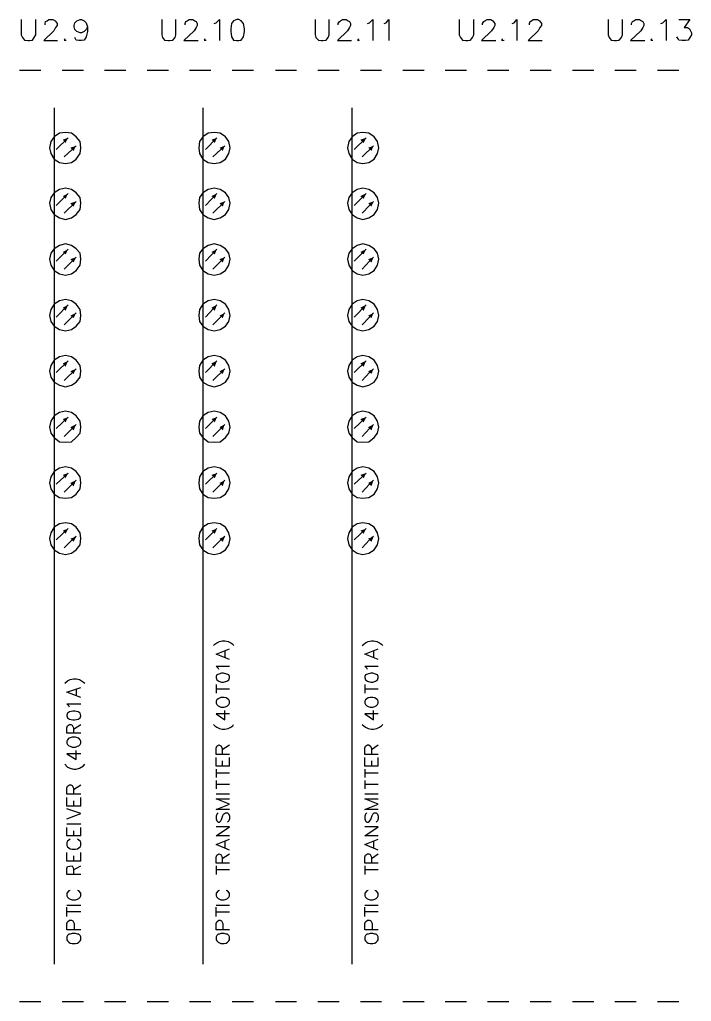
# Model space of a CAD drawing. Extents: x 386 to 646, y 166 to 262.
# Drawn here: x 516.1 to 579.7, y 169.1 to 262.2 of the extents above; entities that cross this region are included whole.
import ezdxf

# ---------------------------------------------------------------- set-up
doc = ezdxf.new("R2010")
doc.units = 0
doc.header["$MEASUREMENT"] = 0
doc.layers.get('0').update_dxf_attribs({"linetype": 'CONTINUOUS'})

msp = doc.modelspace()

# ---------------------------------------------------------------- hatches: boundary and pattern name
at = {"linetype": 'Continuous'}
for points in [[(520.436, 250.46), (520.672, 250.958), (520.174, 250.775)], [(534.564, 250.46), (534.774, 250.958), (534.249, 250.775)], [(548.666, 250.46), (548.902, 250.958), (548.351, 250.775)], [(521.196, 249.7), (521.432, 250.198), (520.882, 250.015)], [(535.324, 249.7), (535.508, 250.198), (535.01, 250.015)], [(549.4, 249.7), (549.609, 250.198), (549.085, 250.015)], [(520.436, 245.166), (520.672, 245.69), (520.174, 245.428)], [(534.564, 245.166), (534.774, 245.69), (534.249, 245.428)], [(548.666, 245.166), (548.902, 245.69), (548.351, 245.428)], [(521.196, 244.432), (521.432, 244.93), (520.882, 244.746)], [(535.324, 244.432), (535.508, 244.93), (535.01, 244.746)], [(549.4, 244.432), (549.609, 244.93), (549.085, 244.746)], [(520.436, 239.897), (520.672, 240.395), (520.174, 240.133)], [(534.564, 239.897), (534.774, 240.395), (534.249, 240.133)], [(548.666, 239.897), (548.902, 240.395), (548.351, 240.133)], [(521.196, 239.137), (521.432, 239.635), (520.882, 239.451)], [(535.324, 239.137), (535.508, 239.635), (535.01, 239.451)], [(549.4, 239.137), (549.609, 239.635), (549.085, 239.451)], [(520.436, 234.55), (520.672, 235.127), (520.174, 234.865)], [(534.564, 234.55), (534.774, 235.127), (534.249, 234.865)], [(548.666, 234.55), (548.902, 235.127), (548.351, 234.865)], [(521.196, 233.868), (521.432, 234.367), (520.882, 234.104)], [(535.324, 233.868), (535.508, 234.367), (535.01, 234.104)], [(549.4, 233.868), (549.609, 234.367), (549.085, 234.104)], [(520.436, 229.255), (520.672, 229.832), (520.174, 229.57)], [(534.564, 229.255), (534.774, 229.832), (534.249, 229.57)], [(548.666, 229.255), (548.902, 229.832), (548.351, 229.57)], [(521.196, 228.574), (521.432, 229.072), (520.882, 228.836)], [(535.324, 228.574), (535.508, 229.072), (535.01, 228.836)], [(549.4, 228.574), (549.609, 229.072), (549.085, 228.836)], [(520.436, 223.987), (520.672, 224.485), (520.174, 224.301)], [(534.564, 223.987), (534.774, 224.485), (534.249, 224.301)], [(548.666, 223.987), (548.902, 224.485), (548.351, 224.301)], [(521.196, 223.227), (521.432, 223.803), (520.882, 223.541)], [(535.324, 223.227), (535.508, 223.803), (535.01, 223.541)], [(549.4, 223.227), (549.609, 223.803), (549.085, 223.541)], [(520.436, 218.692), (520.672, 219.19), (520.174, 219.007)], [(534.564, 218.692), (534.774, 219.19), (534.249, 219.007)], [(548.666, 218.692), (548.902, 219.19), (548.351, 219.007)], [(521.196, 217.932), (521.432, 218.509), (520.882, 218.247)], [(535.324, 217.932), (535.508, 218.509), (535.01, 218.247)], [(549.4, 217.932), (549.609, 218.509), (549.085, 218.247)], [(520.436, 213.424), (520.672, 213.922), (520.174, 213.738)], [(521.196, 212.664), (521.432, 213.162), (520.882, 212.978)], [(534.564, 213.424), (534.774, 213.922), (534.249, 213.738)], [(535.324, 212.664), (535.508, 213.162), (535.01, 212.978)], [(548.666, 213.424), (548.902, 213.922), (548.351, 213.738)], [(549.4, 212.664), (549.609, 213.162), (549.085, 212.978)]]:
    msp.add_hatch(color=256, dxfattribs=at).paths.add_polyline_path(points)

# ---------------------------------------------------------------- linework, layer by layer
for p, q in [((516.216, 262.15), (516.216, 260.709)), ((517.605, 260.709), (517.605, 262.15)), ((518.496, 261.783), (518.549, 261.967)), ((518.496, 261.652), (518.496, 261.783)), ((518.549, 261.967), (518.68, 262.046)), ((518.68, 262.046), (518.863, 262.15)), ((518.863, 262.15), (519.23, 262.15)), ((519.23, 262.15), (519.44, 262.046)), ((519.492, 261.417), (519.309, 261.102)), ((519.44, 262.046), (519.624, 261.783)), ((519.624, 261.6), (519.492, 261.417)), ((519.624, 261.783), (519.624, 261.6)), ((521.249, 261.6), (521.301, 261.836)), ((521.249, 261.469), (521.249, 261.6)), ((521.301, 261.207), (521.249, 261.469)), ((521.301, 261.836), (521.511, 262.046)), ((521.511, 262.046), (521.825, 262.15)), ((521.825, 262.15), (521.93, 262.15)), ((521.93, 262.15), (522.192, 262.046)), ((522.192, 262.046), (522.376, 261.836)), ((522.376, 261.836), (522.507, 261.469)), ((522.507, 261.469), (522.376, 261.207)), ((522.507, 261.469), (522.507, 261.023)), ((529.558, 262.15), (529.558, 260.709)), ((530.868, 260.709), (530.868, 262.15)), ((531.759, 261.783), (531.812, 261.967)), ((531.759, 261.652), (531.759, 261.783)), ((531.812, 261.967), (531.943, 262.046)), ((531.943, 262.046), (532.126, 262.15)), ((532.126, 262.15), (532.493, 262.15)), ((532.493, 262.15), (532.677, 262.046)), ((532.808, 261.417), (532.624, 261.102)), ((532.677, 262.046), (532.808, 261.967)), ((532.808, 261.967), (532.886, 261.783)), ((532.886, 261.6), (532.808, 261.417)), ((532.886, 261.783), (532.886, 261.6)), ((534.512, 261.783), (534.695, 261.836)), ((534.695, 261.836), (535.01, 262.15)), ((535.01, 262.15), (535.01, 260.158)), ((536.137, 261.783), (536.084, 261.285)), ((536.346, 262.046), (536.137, 261.783)), ((536.661, 262.15), (536.346, 262.046)), ((536.844, 262.15), (536.661, 262.15)), ((537.08, 262.046), (536.844, 262.15)), ((537.29, 261.783), (537.08, 262.046)), ((537.395, 261.285), (537.29, 261.783)), ((544.079, 262.15), (544.079, 260.709)), ((545.389, 260.709), (545.389, 262.15)), ((546.254, 261.783), (546.385, 261.967)), ((546.254, 261.652), (546.254, 261.783)), ((546.385, 261.967), (546.647, 262.15)), ((546.647, 262.15), (547.014, 262.15)), ((547.014, 262.15), (547.198, 262.046)), ((547.329, 261.417), (547.145, 261.102)), ((547.198, 262.046), (547.329, 261.967)), ((547.329, 261.967), (547.408, 261.783)), ((547.408, 261.6), (547.329, 261.417)), ((547.408, 261.783), (547.408, 261.6)), ((549.033, 261.783), (549.216, 261.836)), ((549.216, 261.836), (549.531, 262.15)), ((549.531, 262.15), (549.531, 260.158)), ((550.605, 261.783), (550.789, 261.836)), ((550.789, 261.836), (551.051, 262.15)), ((551.051, 262.15), (551.051, 260.158)), ((557.709, 262.15), (557.709, 260.709)), ((559.098, 260.709), (559.098, 262.15)), ((559.91, 261.783), (560.041, 261.967)), ((559.91, 261.652), (559.91, 261.783)), ((560.041, 261.967), (560.146, 262.046)), ((560.146, 262.046), (560.356, 262.15)), ((560.356, 262.15), (560.723, 262.15)), ((560.723, 262.15), (560.906, 262.046)), ((560.985, 261.417), (560.775, 261.102)), ((560.906, 262.046), (561.09, 261.783)), ((561.09, 261.6), (560.985, 261.417)), ((561.09, 261.783), (561.09, 261.6)), ((562.741, 261.783), (562.925, 261.836)), ((562.925, 261.836), (563.187, 262.15)), ((563.187, 262.15), (563.187, 260.158)), ((564.366, 261.783), (564.419, 261.967)), ((564.366, 261.652), (564.366, 261.783)), ((564.419, 261.967), (564.55, 262.046)), ((564.55, 262.046), (564.733, 262.15)), ((564.733, 262.15), (565.126, 262.15)), ((565.126, 262.15), (565.31, 262.046)), ((565.362, 261.417), (565.179, 261.102)), ((565.31, 262.046), (565.493, 261.783)), ((565.493, 261.6), (565.362, 261.417)), ((565.493, 261.783), (565.493, 261.6)), ((571.836, 262.15), (571.836, 260.709)), ((573.173, 260.709), (573.173, 262.15)), ((574.038, 261.783), (574.117, 261.967)), ((574.038, 261.652), (574.038, 261.783)), ((574.117, 261.967), (574.248, 262.046)), ((574.248, 262.046), (574.431, 262.15)), ((574.431, 262.15), (574.798, 262.15)), ((574.798, 262.15), (574.982, 262.046)), ((575.113, 261.417), (574.929, 261.102)), ((574.982, 262.046), (575.113, 261.967)), ((575.113, 261.967), (575.191, 261.783)), ((575.191, 261.6), (575.113, 261.417)), ((575.191, 261.783), (575.191, 261.6)), ((576.817, 261.783), (577, 261.836)), ((577, 261.836), (577.315, 262.15)), ((577.315, 262.15), (577.315, 260.158)), ((578.52, 262.15), (579.569, 262.15)), ((579.569, 262.15), (579.018, 261.417)), ((579.018, 261.417), (579.333, 261.417)), ((579.333, 261.417), (579.516, 261.285)), ((516.216, 260.709), (516.347, 260.473)), ((516.347, 260.473), (516.531, 260.211)), ((517.291, 260.211), (517.474, 260.473)), ((517.474, 260.473), (517.605, 260.709)), ((519.309, 261.102), (518.365, 260.158)), ((521.511, 261.023), (521.301, 261.207)), ((521.432, 260.211), (521.301, 260.473)), ((521.825, 260.892), (521.511, 261.023)), ((521.93, 260.892), (521.825, 260.892)), ((522.192, 261.023), (521.93, 260.892)), ((522.376, 261.207), (522.192, 261.023)), ((522.376, 260.525), (522.192, 260.211)), ((522.507, 261.023), (522.376, 260.525)), ((529.558, 260.709), (529.61, 260.473)), ((529.61, 260.473), (529.794, 260.211)), ((530.606, 260.211), (530.816, 260.473)), ((530.816, 260.473), (530.868, 260.709)), ((532.624, 261.102), (531.628, 260.158)), ((536.084, 261.285), (536.084, 261.023)), ((536.084, 261.023), (536.137, 260.525)), ((536.137, 260.525), (536.346, 260.211)), ((537.08, 260.211), (537.29, 260.525)), ((537.29, 260.525), (537.395, 261.023)), ((537.395, 261.023), (537.395, 261.285)), ((544.079, 260.709), (544.131, 260.473)), ((544.131, 260.473), (544.393, 260.211)), ((545.127, 260.211), (545.311, 260.473)), ((545.311, 260.473), (545.389, 260.709)), ((547.145, 261.102), (546.202, 260.158)), ((557.709, 260.709), (557.84, 260.473)), ((557.84, 260.473), (558.023, 260.211)), ((558.783, 260.211), (558.967, 260.473)), ((558.967, 260.473), (559.098, 260.709)), ((560.775, 261.102), (559.832, 260.158)), ((565.179, 261.102), (564.235, 260.158)), ((571.836, 260.709), (571.915, 260.473)), ((571.915, 260.473), (572.099, 260.211)), ((572.859, 260.211), (573.095, 260.473)), ((573.095, 260.473), (573.173, 260.709)), ((574.929, 261.102), (573.933, 260.158)), ((578.442, 260.342), (578.311, 260.525)), ((579.569, 260.473), (579.385, 260.211)), ((579.516, 261.285), (579.7, 260.892)), ((579.7, 260.709), (579.569, 260.473)), ((579.7, 260.892), (579.7, 260.709)), ((516.531, 260.211), (516.845, 260.158)), ((516.845, 260.158), (517.029, 260.158)), ((517.029, 260.158), (517.291, 260.211)), ((518.365, 260.158), (519.676, 260.158)), ((520.357, 260.342), (520.305, 260.211)), ((520.305, 260.211), (520.489, 260.211)), ((521.694, 260.158), (521.432, 260.211)), ((521.93, 260.158), (521.694, 260.158)), ((522.192, 260.211), (521.93, 260.158)), ((529.794, 260.211), (530.108, 260.158)), ((530.108, 260.158), (530.292, 260.158)), ((530.292, 260.158), (530.606, 260.211)), ((531.628, 260.158), (532.991, 260.158)), ((533.62, 260.342), (533.568, 260.211)), ((533.568, 260.211), (533.751, 260.211)), ((536.346, 260.211), (536.661, 260.158)), ((536.661, 260.158), (536.844, 260.158)), ((536.844, 260.158), (537.08, 260.211)), ((544.393, 260.211), (544.629, 260.158)), ((544.629, 260.158), (544.813, 260.158)), ((544.813, 260.158), (545.127, 260.211)), ((546.202, 260.158), (547.512, 260.158)), ((548.22, 260.342), (548.089, 260.211)), ((548.089, 260.211), (548.22, 260.158)), ((548.22, 260.158), (548.272, 260.211)), ((558.023, 260.211), (558.338, 260.158)), ((558.338, 260.158), (558.521, 260.158)), ((558.521, 260.158), (558.783, 260.211)), ((559.832, 260.158), (561.168, 260.158)), ((561.85, 260.342), (561.719, 260.211)), ((561.719, 260.211), (561.85, 260.158)), ((561.85, 260.158), (561.981, 260.211)), ((564.235, 260.158), (565.572, 260.158)), ((572.099, 260.211), (572.413, 260.158)), ((572.413, 260.158), (572.597, 260.158)), ((572.597, 260.158), (572.859, 260.211)), ((573.933, 260.158), (575.296, 260.158)), ((575.925, 260.342), (575.873, 260.211)), ((575.873, 260.211), (576.056, 260.211)), ((578.52, 260.211), (578.442, 260.342)), ((578.835, 260.158), (578.52, 260.211)), ((579.149, 260.158), (578.835, 260.158)), ((579.385, 260.211), (579.149, 260.158)), ((518.103, 257.328), (516.085, 257.328)), ((522.14, 257.328), (520.122, 257.328)), ((526.15, 257.328), (524.132, 257.328)), ((530.187, 257.328), (528.168, 257.328)), ((534.197, 257.328), (532.179, 257.328)), ((538.234, 257.328), (536.215, 257.328)), ((542.296, 257.328), (540.304, 257.328)), ((546.333, 257.328), (544.315, 257.328)), ((550.343, 257.328), (548.351, 257.328)), ((554.38, 257.328), (552.361, 257.328)), ((558.39, 257.328), (556.398, 257.328)), ((562.427, 257.328), (560.408, 257.328)), ((566.437, 257.328), (564.419, 257.328)), ((570.473, 257.328), (568.455, 257.328)), ((574.484, 257.328), (572.465, 257.328)), ((578.52, 257.328), (576.502, 257.328)), ((519.361, 253.789), (519.361, 172.665)), ((533.437, 253.789), (533.437, 172.665)), ((547.591, 172.665), (547.591, 253.789)), ((519.859, 251.404), (519.361, 251.037)), ((520.436, 251.456), (519.859, 251.404)), ((520.987, 251.404), (520.436, 251.456)), ((521.432, 251.037), (520.987, 251.404)), ((533.935, 251.404), (533.437, 251.037)), ((534.512, 251.456), (533.935, 251.404)), ((535.088, 251.404), (534.512, 251.456)), ((535.586, 251.037), (535.088, 251.404)), ((548.037, 251.404), (547.591, 251.037)), ((548.587, 251.456), (548.037, 251.404)), ((549.164, 251.404), (548.587, 251.456)), ((549.662, 251.037), (549.164, 251.404)), ((519.047, 250.591), (518.916, 250.015)), ((519.361, 251.037), (519.047, 250.591)), ((520.672, 250.958), (519.545, 249.831)), ((521.825, 250.591), (521.432, 251.037)), ((521.878, 250.015), (521.825, 250.591)), ((533.122, 250.591), (533.07, 250.015)), ((533.437, 251.037), (533.122, 250.591)), ((534.774, 250.958), (533.699, 249.831)), ((535.901, 250.591), (535.586, 251.037)), ((536.032, 250.015), (535.901, 250.591)), ((547.276, 250.591), (547.145, 250.015)), ((547.591, 251.037), (547.276, 250.591)), ((548.902, 250.958), (547.774, 249.831)), ((549.976, 250.591), (549.662, 251.037)), ((550.107, 250.015), (549.976, 250.591)), ((518.916, 250.015), (519.047, 249.464)), ((519.047, 249.464), (519.361, 248.94)), ((521.065, 249.831), (520.305, 249.15)), ((521.432, 250.198), (521.065, 249.831)), ((521.432, 248.94), (521.825, 249.464)), ((521.825, 249.464), (521.878, 250.015)), ((533.07, 250.015), (533.122, 249.464)), ((533.122, 249.464), (533.437, 248.94)), ((535.141, 249.831), (534.381, 249.15)), ((535.508, 250.198), (535.141, 249.831)), ((535.586, 248.94), (535.901, 249.464)), ((535.901, 249.464), (536.032, 250.015)), ((547.145, 250.015), (547.276, 249.464)), ((547.276, 249.464), (547.591, 248.94)), ((549.609, 250.198), (548.535, 249.15)), ((549.662, 248.94), (549.976, 249.464)), ((549.976, 249.464), (550.107, 250.015)), ((519.361, 248.94), (519.859, 248.625)), ((519.859, 248.625), (520.436, 248.521)), ((520.436, 248.521), (520.987, 248.625)), ((520.987, 248.625), (521.432, 248.94)), ((533.437, 248.94), (533.935, 248.625)), ((533.935, 248.625), (534.512, 248.521)), ((534.512, 248.521), (535.088, 248.625)), ((535.088, 248.625), (535.586, 248.94)), ((547.591, 248.94), (548.037, 248.625)), ((548.037, 248.625), (548.587, 248.521)), ((548.587, 248.521), (549.164, 248.625)), ((549.164, 248.625), (549.662, 248.94)), ((519.361, 245.742), (519.047, 245.297)), ((519.859, 246.057), (519.361, 245.742)), ((520.672, 245.69), (519.545, 244.536)), ((520.436, 246.188), (519.859, 246.057)), ((520.987, 246.057), (520.436, 246.188)), ((521.432, 245.742), (520.987, 246.057)), ((521.825, 245.297), (521.432, 245.742)), ((533.437, 245.742), (533.122, 245.297)), ((533.935, 246.057), (533.437, 245.742)), ((534.774, 245.69), (533.699, 244.536)), ((534.512, 246.188), (533.935, 246.057)), ((535.088, 246.057), (534.512, 246.188)), ((535.586, 245.742), (535.088, 246.057)), ((535.901, 245.297), (535.586, 245.742)), ((547.591, 245.742), (547.276, 245.297)), ((548.037, 246.057), (547.591, 245.742)), ((548.902, 245.69), (547.774, 244.536)), ((548.587, 246.188), (548.037, 246.057)), ((549.164, 246.057), (548.587, 246.188)), ((549.662, 245.742), (549.164, 246.057)), ((549.976, 245.297), (549.662, 245.742)), ((519.047, 245.297), (518.916, 244.746)), ((518.916, 244.746), (519.047, 244.17)), ((521.432, 244.93), (520.305, 243.803)), ((521.878, 244.746), (521.825, 245.297)), ((521.825, 244.17), (521.878, 244.746)), ((533.122, 245.297), (533.07, 244.746)), ((533.07, 244.746), (533.122, 244.17)), ((535.508, 244.93), (534.381, 243.803)), ((536.032, 244.746), (535.901, 245.297)), ((535.901, 244.17), (536.032, 244.746)), ((547.276, 245.297), (547.145, 244.746)), ((547.145, 244.746), (547.276, 244.17)), ((549.609, 244.93), (549.216, 244.536)), ((550.107, 244.746), (549.976, 245.297)), ((549.976, 244.17), (550.107, 244.746)), ((519.047, 244.17), (519.361, 243.672)), ((521.432, 243.672), (521.825, 244.17)), ((533.122, 244.17), (533.437, 243.672)), ((535.586, 243.672), (535.901, 244.17)), ((547.276, 244.17), (547.591, 243.672)), ((549.216, 244.536), (548.535, 243.803)), ((549.662, 243.672), (549.976, 244.17)), ((519.361, 243.672), (519.859, 243.357)), ((519.859, 243.357), (520.436, 243.226)), ((520.436, 243.226), (520.987, 243.357)), ((520.987, 243.357), (521.432, 243.672)), ((533.437, 243.672), (533.935, 243.357)), ((533.935, 243.357), (534.512, 243.226)), ((534.512, 243.226), (535.088, 243.357)), ((535.088, 243.357), (535.586, 243.672)), ((547.591, 243.672), (548.037, 243.357)), ((548.037, 243.357), (548.587, 243.226)), ((548.587, 243.226), (549.164, 243.357)), ((549.164, 243.357), (549.662, 243.672)), ((519.047, 240.028), (518.916, 239.451)), ((519.361, 240.448), (519.047, 240.028)), ((519.859, 240.762), (519.361, 240.448)), ((520.672, 240.395), (519.545, 239.268)), ((520.436, 240.893), (519.859, 240.762)), ((520.987, 240.762), (520.436, 240.893)), ((521.432, 240.448), (520.987, 240.762)), ((521.825, 240.028), (521.432, 240.448)), ((521.878, 239.451), (521.825, 240.028)), ((533.122, 240.028), (533.07, 239.451)), ((533.437, 240.448), (533.122, 240.028)), ((533.935, 240.762), (533.437, 240.448)), ((534.774, 240.395), (533.699, 239.268)), ((534.512, 240.893), (533.935, 240.762)), ((535.088, 240.762), (534.512, 240.893)), ((535.586, 240.448), (535.088, 240.762)), ((535.901, 240.028), (535.586, 240.448)), ((536.032, 239.451), (535.901, 240.028)), ((547.276, 240.028), (547.145, 239.451)), ((547.591, 240.448), (547.276, 240.028)), ((548.037, 240.762), (547.591, 240.448)), ((548.902, 240.395), (547.774, 239.268)), ((548.587, 240.893), (548.037, 240.762)), ((549.164, 240.762), (548.587, 240.893)), ((549.662, 240.448), (549.164, 240.762)), ((549.976, 240.028), (549.662, 240.448)), ((550.107, 239.451), (549.976, 240.028)), ((518.916, 239.451), (519.047, 238.875)), ((521.432, 239.635), (520.305, 238.508)), ((521.825, 238.875), (521.878, 239.451)), ((533.07, 239.451), (533.122, 238.875)), ((535.508, 239.635), (534.381, 238.508)), ((535.901, 238.875), (536.032, 239.451)), ((547.145, 239.451), (547.276, 238.875)), ((549.216, 239.268), (548.535, 238.508)), ((549.609, 239.635), (549.216, 239.268)), ((549.976, 238.875), (550.107, 239.451)), ((519.047, 238.875), (519.361, 238.377)), ((519.361, 238.377), (519.859, 238.062)), ((520.987, 238.062), (521.432, 238.377)), ((521.432, 238.377), (521.825, 238.875)), ((533.122, 238.875), (533.437, 238.377)), ((533.437, 238.377), (533.935, 238.062)), ((535.088, 238.062), (535.586, 238.377)), ((535.586, 238.377), (535.901, 238.875)), ((547.276, 238.875), (547.591, 238.377)), ((547.591, 238.377), (548.037, 238.062)), ((549.164, 238.062), (549.662, 238.377)), ((549.662, 238.377), (549.976, 238.875)), ((519.859, 238.062), (520.436, 237.931)), ((520.436, 237.931), (520.987, 238.062)), ((533.935, 238.062), (534.512, 237.931)), ((534.512, 237.931), (535.088, 238.062)), ((548.037, 238.062), (548.587, 237.931)), ((548.587, 237.931), (549.164, 238.062)), ((519.859, 235.494), (519.361, 235.179)), ((520.436, 235.625), (519.859, 235.494)), ((520.987, 235.494), (520.436, 235.625)), ((521.432, 235.179), (520.987, 235.494)), ((533.935, 235.494), (533.437, 235.179)), ((534.512, 235.625), (533.935, 235.494)), ((535.088, 235.494), (534.512, 235.625)), ((535.586, 235.179), (535.088, 235.494)), ((548.037, 235.494), (547.591, 235.179)), ((548.587, 235.625), (548.037, 235.494)), ((549.164, 235.494), (548.587, 235.625)), ((549.662, 235.179), (549.164, 235.494)), ((519.047, 234.681), (518.916, 234.104)), ((519.361, 235.179), (519.047, 234.681)), ((520.672, 235.127), (519.545, 233.973)), ((521.825, 234.681), (521.432, 235.179)), ((521.878, 234.104), (521.825, 234.681)), ((533.122, 234.681), (533.07, 234.104)), ((533.437, 235.179), (533.122, 234.681)), ((534.774, 235.127), (533.699, 233.973)), ((535.901, 234.681), (535.586, 235.179)), ((536.032, 234.104), (535.901, 234.681)), ((547.276, 234.681), (547.145, 234.104)), ((547.591, 235.179), (547.276, 234.681)), ((548.902, 235.127), (547.774, 233.973)), ((549.976, 234.681), (549.662, 235.179)), ((550.107, 234.104), (549.976, 234.681)), ((518.916, 234.104), (519.047, 233.554)), ((519.047, 233.554), (519.361, 233.108)), ((521.432, 234.367), (520.305, 233.239)), ((521.432, 233.108), (521.825, 233.554)), ((521.825, 233.554), (521.878, 234.104)), ((533.07, 234.104), (533.122, 233.554)), ((533.122, 233.554), (533.437, 233.108)), ((535.508, 234.367), (534.381, 233.239)), ((535.586, 233.108), (535.901, 233.554)), ((535.901, 233.554), (536.032, 234.104)), ((547.145, 234.104), (547.276, 233.554)), ((547.276, 233.554), (547.591, 233.108)), ((549.216, 233.973), (548.535, 233.239)), ((549.609, 234.367), (549.216, 233.973)), ((549.662, 233.108), (549.976, 233.554)), ((549.976, 233.554), (550.107, 234.104)), ((519.361, 233.108), (519.859, 232.794)), ((519.859, 232.794), (520.436, 232.663)), ((520.436, 232.663), (520.987, 232.794)), ((520.987, 232.794), (521.432, 233.108)), ((533.437, 233.108), (533.935, 232.794)), ((533.935, 232.794), (534.512, 232.663)), ((534.512, 232.663), (535.088, 232.794)), ((535.088, 232.794), (535.586, 233.108)), ((547.591, 233.108), (548.037, 232.794)), ((548.037, 232.794), (548.587, 232.663)), ((548.587, 232.663), (549.164, 232.794)), ((549.164, 232.794), (549.662, 233.108)), ((519.361, 229.884), (519.047, 229.386)), ((519.859, 230.199), (519.361, 229.884)), ((520.672, 229.832), (519.545, 228.705)), ((520.436, 230.33), (519.859, 230.199)), ((520.987, 230.199), (520.436, 230.33)), ((521.432, 229.884), (520.987, 230.199)), ((521.825, 229.386), (521.432, 229.884)), ((533.437, 229.884), (533.122, 229.386)), ((533.935, 230.199), (533.437, 229.884)), ((534.774, 229.832), (533.699, 228.705)), ((534.512, 230.33), (533.935, 230.199)), ((535.088, 230.199), (534.512, 230.33)), ((535.586, 229.884), (535.088, 230.199)), ((535.901, 229.386), (535.586, 229.884)), ((547.591, 229.884), (547.276, 229.386)), ((548.037, 230.199), (547.591, 229.884)), ((548.902, 229.832), (547.774, 228.705)), ((548.587, 230.33), (548.037, 230.199)), ((549.164, 230.199), (548.587, 230.33)), ((549.662, 229.884), (549.164, 230.199)), ((549.976, 229.386), (549.662, 229.884)), ((519.047, 229.386), (518.916, 228.836)), ((521.432, 229.072), (520.305, 227.945)), ((521.878, 228.836), (521.825, 229.386)), ((533.122, 229.386), (533.07, 228.836)), ((535.508, 229.072), (534.381, 227.945)), ((536.032, 228.836), (535.901, 229.386)), ((547.276, 229.386), (547.145, 228.836)), ((549.609, 229.072), (549.216, 228.705)), ((550.107, 228.836), (549.976, 229.386)), ((518.916, 228.836), (519.047, 228.259)), ((519.047, 228.259), (519.361, 227.814)), ((521.432, 227.814), (521.825, 228.259)), ((521.825, 228.259), (521.878, 228.836)), ((533.07, 228.836), (533.122, 228.259)), ((533.122, 228.259), (533.437, 227.814)), ((535.586, 227.814), (535.901, 228.259)), ((535.901, 228.259), (536.032, 228.836)), ((547.145, 228.836), (547.276, 228.259)), ((547.276, 228.259), (547.591, 227.814)), ((549.216, 228.705), (548.535, 227.945)), ((549.662, 227.814), (549.976, 228.259)), ((549.976, 228.259), (550.107, 228.836)), ((519.361, 227.814), (519.859, 227.499)), ((519.859, 227.499), (520.436, 227.368)), ((520.436, 227.368), (520.987, 227.499)), ((520.987, 227.499), (521.432, 227.814)), ((533.437, 227.814), (533.935, 227.499)), ((533.935, 227.499), (534.512, 227.368)), ((534.512, 227.368), (535.088, 227.499)), ((535.088, 227.499), (535.586, 227.814)), ((547.591, 227.814), (548.037, 227.499)), ((548.037, 227.499), (548.587, 227.368)), ((548.587, 227.368), (549.164, 227.499)), ((549.164, 227.499), (549.662, 227.814)), ((519.361, 224.616), (519.047, 224.118)), ((519.859, 224.93), (519.361, 224.616)), ((520.672, 224.485), (519.545, 223.41)), ((520.436, 225.061), (519.859, 224.93)), ((520.987, 224.93), (520.436, 225.061)), ((521.432, 224.616), (520.987, 224.93)), ((521.825, 224.118), (521.432, 224.616)), ((533.437, 224.616), (533.122, 224.118)), ((533.935, 224.93), (533.437, 224.616)), ((534.774, 224.485), (533.699, 223.41)), ((534.512, 225.061), (533.935, 224.93)), ((535.088, 224.93), (534.512, 225.061)), ((535.586, 224.616), (535.088, 224.93)), ((535.901, 224.118), (535.586, 224.616)), ((547.591, 224.616), (547.276, 224.118)), ((548.037, 224.93), (547.591, 224.616)), ((548.902, 224.485), (547.774, 223.41)), ((548.587, 225.061), (548.037, 224.93)), ((549.164, 224.93), (548.587, 225.061)), ((549.662, 224.616), (549.164, 224.93)), ((549.976, 224.118), (549.662, 224.616)), ((519.047, 224.118), (518.916, 223.541)), ((518.916, 223.541), (519.047, 222.965)), ((521.432, 223.803), (520.305, 222.65)), ((521.878, 223.541), (521.825, 224.118)), ((521.825, 222.965), (521.878, 223.541)), ((533.122, 224.118), (533.07, 223.541)), ((533.07, 223.541), (533.122, 222.965)), ((535.508, 223.803), (534.381, 222.65)), ((536.032, 223.541), (535.901, 224.118)), ((535.901, 222.965), (536.032, 223.541)), ((547.276, 224.118), (547.145, 223.541)), ((547.145, 223.541), (547.276, 222.965)), ((549.216, 223.41), (548.535, 222.65)), ((549.609, 223.803), (549.216, 223.41)), ((550.107, 223.541), (549.976, 224.118)), ((549.976, 222.965), (550.107, 223.541)), ((519.047, 222.965), (519.361, 222.545)), ((519.361, 222.545), (519.859, 222.152)), ((520.987, 222.152), (521.432, 222.545)), ((521.432, 222.545), (521.825, 222.965)), ((533.122, 222.965), (533.437, 222.545)), ((533.437, 222.545), (533.935, 222.152)), ((535.088, 222.152), (535.586, 222.545)), ((535.586, 222.545), (535.901, 222.965)), ((547.276, 222.965), (547.591, 222.545)), ((547.591, 222.545), (548.037, 222.152)), ((549.164, 222.152), (549.662, 222.545)), ((549.662, 222.545), (549.976, 222.965)), ((519.859, 222.152), (520.436, 222.1)), ((520.436, 222.1), (520.987, 222.152)), ((533.935, 222.152), (534.512, 222.1)), ((534.512, 222.1), (535.088, 222.152)), ((548.037, 222.152), (548.587, 222.1)), ((548.587, 222.1), (549.164, 222.152)), ((519.859, 219.636), (519.361, 219.321)), ((520.436, 219.767), (519.859, 219.636)), ((520.987, 219.636), (520.436, 219.767)), ((521.432, 219.321), (520.987, 219.636)), ((533.935, 219.636), (533.437, 219.321)), ((534.512, 219.767), (533.935, 219.636)), ((535.088, 219.636), (534.512, 219.767)), ((535.586, 219.321), (535.088, 219.636)), ((548.037, 219.636), (547.591, 219.321)), ((548.587, 219.767), (548.037, 219.636)), ((549.164, 219.636), (548.587, 219.767)), ((549.662, 219.321), (549.164, 219.636)), ((519.047, 218.823), (518.916, 218.247)), ((519.361, 219.321), (519.047, 218.823)), ((520.672, 219.19), (519.545, 218.142)), ((521.825, 218.823), (521.432, 219.321)), ((521.878, 218.247), (521.825, 218.823)), ((533.122, 218.823), (533.07, 218.247)), ((533.437, 219.321), (533.122, 218.823)), ((534.774, 219.19), (533.699, 218.142)), ((535.901, 218.823), (535.586, 219.321)), ((536.032, 218.247), (535.901, 218.823)), ((547.276, 218.823), (547.145, 218.247)), ((547.591, 219.321), (547.276, 218.823)), ((548.902, 219.19), (547.774, 218.142)), ((549.976, 218.823), (549.662, 219.321)), ((550.107, 218.247), (549.976, 218.823)), ((518.916, 218.247), (519.047, 217.696)), ((519.047, 217.696), (519.361, 217.198)), ((521.432, 218.509), (520.305, 217.382)), ((521.432, 217.198), (521.825, 217.696)), ((521.825, 217.696), (521.878, 218.247)), ((533.07, 218.247), (533.122, 217.696)), ((533.122, 217.696), (533.437, 217.198)), ((535.508, 218.509), (534.381, 217.382)), ((535.586, 217.198), (535.901, 217.696)), ((535.901, 217.696), (536.032, 218.247)), ((547.145, 218.247), (547.276, 217.696)), ((547.276, 217.696), (547.591, 217.198)), ((549.216, 218.142), (548.535, 217.382)), ((549.609, 218.509), (549.216, 218.142)), ((549.662, 217.198), (549.976, 217.696)), ((549.976, 217.696), (550.107, 218.247)), ((519.361, 217.198), (519.859, 216.884)), ((519.859, 216.884), (520.436, 216.805)), ((520.436, 216.805), (520.987, 216.884)), ((520.987, 216.884), (521.432, 217.198)), ((533.437, 217.198), (533.935, 216.884)), ((533.935, 216.884), (534.512, 216.805)), ((534.512, 216.805), (535.088, 216.884)), ((535.088, 216.884), (535.586, 217.198)), ((547.591, 217.198), (548.037, 216.884)), ((548.037, 216.884), (548.587, 216.805)), ((548.587, 216.805), (549.164, 216.884)), ((549.164, 216.884), (549.662, 217.198)), ((519.361, 214.053), (519.047, 213.529)), ((519.859, 214.367), (519.361, 214.053)), ((520.436, 214.472), (519.859, 214.367)), ((520.987, 214.367), (520.436, 214.472)), ((521.432, 214.053), (520.987, 214.367)), ((521.825, 213.529), (521.432, 214.053)), ((533.437, 214.053), (533.122, 213.529)), ((533.935, 214.367), (533.437, 214.053)), ((534.512, 214.472), (533.935, 214.367)), ((535.088, 214.367), (534.512, 214.472)), ((535.586, 214.053), (535.088, 214.367)), ((535.901, 213.529), (535.586, 214.053)), ((547.591, 214.053), (547.276, 213.529)), ((548.037, 214.367), (547.591, 214.053)), ((548.587, 214.472), (548.037, 214.367)), ((549.164, 214.367), (548.587, 214.472)), ((549.662, 214.053), (549.164, 214.367)), ((549.976, 213.529), (549.662, 214.053)), ((519.047, 213.529), (518.916, 212.978)), ((520.672, 213.922), (519.545, 212.847)), ((521.432, 213.162), (521.065, 212.847)), ((521.878, 212.978), (521.825, 213.529)), ((533.122, 213.529), (533.07, 212.978)), ((534.774, 213.922), (533.699, 212.847)), ((535.508, 213.162), (535.141, 212.847)), ((536.032, 212.978), (535.901, 213.529)), ((547.276, 213.529), (547.145, 212.978)), ((548.902, 213.922), (547.774, 212.847)), ((549.609, 213.162), (549.216, 212.847)), ((550.107, 212.978), (549.976, 213.529)), ((518.916, 212.978), (519.047, 212.401)), ((519.047, 212.401), (519.361, 211.903)), ((521.065, 212.847), (520.305, 212.087)), ((521.432, 211.903), (521.825, 212.401)), ((521.825, 212.401), (521.878, 212.978)), ((533.07, 212.978), (533.122, 212.401)), ((533.122, 212.401), (533.437, 211.903)), ((535.141, 212.847), (534.381, 212.087)), ((535.586, 211.903), (535.901, 212.401)), ((535.901, 212.401), (536.032, 212.978)), ((547.145, 212.978), (547.276, 212.401)), ((547.276, 212.401), (547.591, 211.903)), ((549.216, 212.847), (548.535, 212.087)), ((549.662, 211.903), (549.976, 212.401)), ((549.976, 212.401), (550.107, 212.978)), ((519.361, 211.903), (519.859, 211.589)), ((519.859, 211.589), (520.436, 211.458)), ((520.436, 211.458), (520.987, 211.589)), ((520.987, 211.589), (521.432, 211.903)), ((533.437, 211.903), (533.935, 211.589)), ((533.935, 211.589), (534.512, 211.458)), ((534.512, 211.458), (535.088, 211.589)), ((535.088, 211.589), (535.586, 211.903)), ((547.591, 211.903), (548.037, 211.589)), ((548.037, 211.589), (548.587, 211.458)), ((548.587, 211.458), (549.164, 211.589)), ((549.164, 211.589), (549.662, 211.903)), ((534.459, 202.834), (534.564, 202.965)), ((534.564, 202.965), (534.774, 203.096)), ((534.774, 203.096), (535.01, 203.228)), ((535.01, 203.228), (535.272, 203.28)), ((535.272, 203.28), (535.508, 203.28)), ((535.508, 203.28), (535.822, 203.228)), ((535.822, 203.228), (536.084, 203.096)), ((536.084, 203.096), (536.268, 202.965)), ((536.268, 202.965), (536.346, 202.834)), ((548.535, 202.834), (548.666, 202.965)), ((548.666, 202.965), (548.849, 203.096)), ((548.849, 203.096), (549.085, 203.228)), ((549.085, 203.228), (549.4, 203.28)), ((549.4, 203.28), (549.609, 203.28)), ((549.609, 203.28), (549.924, 203.228)), ((549.924, 203.228), (550.16, 203.096)), ((550.16, 203.096), (550.343, 202.965)), ((550.343, 202.965), (550.474, 202.834)), ((534.695, 202.022), (535.953, 202.52)), ((535.953, 201.524), (534.695, 202.022)), ((535.508, 202.336), (535.508, 201.707)), ((548.77, 202.022), (550.029, 202.52)), ((550.029, 201.524), (548.77, 202.022)), ((549.609, 202.336), (549.609, 201.707)), ((534.879, 200.711), (534.695, 200.895)), ((534.695, 200.895), (535.953, 200.895)), ((534.774, 200.082), (534.695, 199.899)), ((534.957, 200.135), (534.774, 200.082)), ((534.957, 200.58), (534.879, 200.711)), ((535.193, 200.213), (534.957, 200.135)), ((535.403, 200.213), (535.193, 200.213)), ((535.717, 200.135), (535.403, 200.213)), ((535.901, 200.082), (535.717, 200.135)), ((535.953, 199.899), (535.901, 200.082)), ((548.98, 200.711), (548.77, 200.895)), ((548.77, 200.895), (550.029, 200.895)), ((548.849, 200.082), (548.77, 199.899)), ((549.033, 200.135), (548.849, 200.082)), ((549.033, 200.58), (548.98, 200.711)), ((549.347, 200.213), (549.033, 200.135)), ((549.531, 200.213), (549.347, 200.213)), ((549.793, 200.135), (549.531, 200.213)), ((549.976, 200.082), (549.793, 200.135)), ((550.029, 199.899), (549.976, 200.082)), ((520.357, 199.27), (520.62, 199.506)), ((520.62, 199.506), (520.882, 199.637)), ((520.882, 199.637), (521.196, 199.689)), ((521.196, 199.689), (521.432, 199.689)), ((521.432, 199.689), (521.747, 199.637)), ((521.747, 199.637), (522.14, 199.374)), ((522.14, 199.374), (522.245, 199.27)), ((534.695, 199.899), (534.695, 199.768)), ((534.695, 199.768), (534.774, 199.584)), ((534.695, 199.139), (534.695, 198.326)), ((534.774, 199.584), (534.957, 199.453)), ((534.957, 199.453), (535.193, 199.374)), ((535.193, 199.374), (535.403, 199.374)), ((535.403, 199.374), (535.717, 199.453)), ((535.717, 199.453), (535.901, 199.584)), ((535.901, 199.584), (535.953, 199.768)), ((535.953, 199.768), (535.953, 199.899)), ((548.77, 199.899), (548.77, 199.768)), ((548.77, 199.768), (548.849, 199.584)), ((548.77, 199.139), (548.77, 198.326)), ((548.849, 199.584), (549.033, 199.453)), ((549.033, 199.453), (549.347, 199.374)), ((549.347, 199.374), (549.531, 199.374)), ((549.531, 199.374), (549.793, 199.453)), ((549.793, 199.453), (549.976, 199.584)), ((549.976, 199.584), (550.029, 199.768)), ((550.029, 199.768), (550.029, 199.899)), ((520.567, 198.431), (521.878, 198.876)), ((521.878, 197.933), (520.567, 198.431)), ((521.432, 198.745), (521.432, 198.116)), ((534.695, 198.745), (535.953, 198.745)), ((548.77, 198.745), (550.029, 198.745)), ((520.751, 197.12), (520.567, 197.304)), ((520.567, 197.304), (521.878, 197.304)), ((534.774, 197.697), (534.695, 197.566)), ((534.695, 197.566), (534.695, 197.382)), ((534.695, 197.382), (534.774, 197.251)), ((534.879, 197.802), (534.774, 197.697)), ((534.774, 197.251), (534.879, 197.12)), ((535.141, 197.933), (534.879, 197.802)), ((535.455, 197.933), (535.141, 197.933)), ((535.639, 197.88), (535.455, 197.933)), ((535.77, 197.802), (535.639, 197.88)), ((535.901, 197.697), (535.77, 197.802)), ((535.77, 197.12), (535.901, 197.251)), ((535.953, 197.566), (535.901, 197.697)), ((535.901, 197.251), (535.953, 197.382)), ((535.953, 197.382), (535.953, 197.566)), ((548.849, 197.697), (548.77, 197.566)), ((548.77, 197.566), (548.77, 197.382)), ((548.77, 197.382), (548.849, 197.251)), ((548.98, 197.802), (548.849, 197.697)), ((548.849, 197.251), (548.98, 197.12)), ((549.085, 197.88), (548.98, 197.802)), ((549.295, 197.933), (549.085, 197.88)), ((549.531, 197.933), (549.295, 197.933)), ((549.714, 197.88), (549.531, 197.933)), ((549.845, 197.802), (549.714, 197.88)), ((549.976, 197.697), (549.845, 197.802)), ((549.845, 197.12), (549.976, 197.251)), ((550.029, 197.566), (549.976, 197.697)), ((549.976, 197.251), (550.029, 197.382)), ((550.029, 197.382), (550.029, 197.566)), ((520.62, 196.439), (520.567, 196.255)), ((520.803, 196.57), (520.62, 196.439)), ((520.803, 196.989), (520.751, 197.12)), ((521.118, 196.622), (520.803, 196.57)), ((521.301, 196.622), (521.118, 196.622)), ((521.616, 196.57), (521.301, 196.622)), ((521.825, 196.439), (521.616, 196.57)), ((521.878, 196.177), (521.825, 196.439)), ((535.953, 196.36), (534.695, 196.36)), ((534.695, 196.36), (535.508, 195.81)), ((534.879, 197.12), (535.141, 196.989)), ((535.141, 196.989), (535.455, 196.989)), ((535.455, 196.989), (535.639, 197.068)), ((535.508, 195.81), (535.508, 196.675)), ((535.639, 197.068), (535.77, 197.12)), ((550.029, 196.36), (548.77, 196.36)), ((548.77, 196.36), (549.609, 195.81)), ((548.98, 197.12), (549.085, 197.068)), ((549.085, 197.068), (549.295, 196.989)), ((549.295, 196.989), (549.531, 196.989)), ((549.531, 196.989), (549.714, 197.068)), ((549.609, 195.81), (549.609, 196.675)), ((549.714, 197.068), (549.845, 197.12)), ((520.567, 196.255), (520.567, 196.177)), ((520.567, 196.177), (520.62, 195.993)), ((520.62, 195.993), (520.803, 195.862)), ((520.62, 195.233), (520.803, 195.364)), ((520.803, 195.862), (521.118, 195.81)), ((520.803, 195.364), (520.934, 195.364)), ((520.934, 195.364), (521.065, 195.312)), ((521.118, 195.81), (521.301, 195.81)), ((521.196, 194.919), (521.878, 195.364)), ((521.301, 195.81), (521.616, 195.862)), ((521.616, 195.862), (521.825, 195.993)), ((521.825, 195.993), (521.878, 196.177)), ((534.459, 195.364), (534.564, 195.233)), ((536.268, 195.233), (536.346, 195.364)), ((548.535, 195.364), (548.666, 195.233)), ((550.343, 195.233), (550.474, 195.364)), ((520.567, 195.05), (520.62, 195.233)), ((520.567, 194.552), (520.567, 195.05)), ((521.878, 194.552), (520.567, 194.552)), ((521.065, 195.312), (521.196, 195.05)), ((521.196, 195.05), (521.196, 194.552)), ((534.564, 195.233), (534.774, 195.102)), ((534.774, 195.102), (535.01, 194.997)), ((535.01, 194.997), (535.272, 194.919)), ((535.272, 194.919), (535.508, 194.919)), ((535.508, 194.919), (535.822, 194.997)), ((535.822, 194.997), (536.084, 195.102)), ((536.084, 195.102), (536.268, 195.233)), ((548.666, 195.233), (548.849, 195.102)), ((548.849, 195.102), (549.085, 194.997)), ((549.085, 194.997), (549.4, 194.919)), ((549.4, 194.919), (549.609, 194.919)), ((549.609, 194.919), (549.924, 194.997)), ((549.924, 194.997), (550.16, 195.102)), ((550.16, 195.102), (550.343, 195.233)), ((520.62, 193.922), (520.567, 193.791)), ((520.567, 193.791), (520.567, 193.608)), ((520.567, 193.608), (520.62, 193.477)), ((520.751, 194.054), (520.62, 193.922)), ((520.882, 194.106), (520.751, 194.054)), ((521.065, 194.158), (520.882, 194.106)), ((521.38, 194.158), (521.065, 194.158)), ((521.563, 194.106), (521.38, 194.158)), ((521.694, 194.054), (521.563, 194.106)), ((521.825, 193.922), (521.694, 194.054)), ((521.878, 193.791), (521.825, 193.922)), ((521.825, 193.477), (521.878, 193.608)), ((521.878, 193.608), (521.878, 193.791)), ((521.878, 192.586), (520.567, 192.586)), ((520.567, 192.586), (521.432, 192.035)), ((520.62, 193.477), (520.751, 193.346)), ((520.751, 193.346), (520.882, 193.293)), ((520.882, 193.293), (521.065, 193.215)), ((521.065, 193.215), (521.38, 193.215)), ((521.38, 193.215), (521.563, 193.293)), ((521.432, 192.035), (521.432, 192.9)), ((521.563, 193.293), (521.694, 193.346)), ((521.694, 193.346), (521.825, 193.477)), ((534.695, 193.11), (534.774, 193.293)), ((534.695, 192.533), (534.695, 193.11)), ((534.774, 193.293), (534.957, 193.424)), ((534.957, 193.424), (535.141, 193.346)), ((535.141, 193.346), (535.272, 193.11)), ((535.272, 192.979), (535.953, 193.424)), ((535.272, 193.11), (535.272, 192.533)), ((548.77, 193.11), (548.849, 193.293)), ((548.77, 192.533), (548.77, 193.11)), ((548.849, 193.293), (549.033, 193.424)), ((549.033, 193.424), (549.164, 193.424)), ((549.164, 193.424), (549.295, 193.346)), ((549.295, 193.346), (549.4, 193.11)), ((549.4, 192.979), (550.029, 193.424)), ((549.4, 193.11), (549.4, 192.533)), ((535.953, 192.533), (534.695, 192.533)), ((534.695, 191.406), (534.695, 192.219)), ((535.272, 191.904), (535.272, 191.406)), ((535.953, 191.406), (535.953, 192.219)), ((550.029, 192.533), (548.77, 192.533)), ((548.77, 191.406), (548.77, 192.219)), ((549.4, 191.904), (549.4, 191.406)), ((550.029, 191.406), (550.029, 192.219)), ((520.357, 191.59), (520.62, 191.328)), ((520.62, 191.328), (520.882, 191.223)), ((520.882, 191.223), (521.196, 191.144)), ((521.196, 191.144), (521.432, 191.144)), ((521.432, 191.144), (521.747, 191.223)), ((521.747, 191.223), (522.14, 191.459)), ((522.14, 191.459), (522.245, 191.59)), ((535.953, 191.406), (534.695, 191.406)), ((534.695, 191.144), (534.695, 190.332)), ((534.695, 190.777), (535.953, 190.777)), ((550.029, 191.406), (548.77, 191.406)), ((548.77, 191.144), (548.77, 190.332)), ((548.77, 190.777), (550.029, 190.777)), ((534.695, 190.069), (534.695, 189.257)), ((548.77, 190.069), (548.77, 189.257)), ((520.567, 189.336), (520.62, 189.519)), ((520.567, 188.759), (520.567, 189.336)), ((520.62, 189.519), (520.803, 189.65)), ((520.803, 189.65), (520.934, 189.65)), ((520.934, 189.65), (521.065, 189.571)), ((521.065, 189.571), (521.196, 189.336)), ((521.196, 189.204), (521.878, 189.65)), ((521.196, 189.336), (521.196, 188.759)), ((534.695, 189.702), (535.953, 189.702)), ((548.77, 189.702), (550.029, 189.702)), ((521.878, 188.759), (520.567, 188.759)), ((520.567, 187.632), (520.567, 188.444)), ((521.196, 188.13), (521.196, 187.632)), ((521.878, 187.632), (521.878, 188.444)), ((535.953, 188.759), (534.695, 188.759)), ((535.953, 187.815), (534.695, 188.313)), ((534.695, 188.313), (535.953, 188.313)), ((550.029, 188.759), (548.77, 188.759)), ((550.029, 187.815), (548.77, 188.313)), ((548.77, 188.313), (550.029, 188.313)), ((521.878, 187.632), (520.567, 187.632)), ((521.878, 186.924), (520.567, 187.37)), ((534.695, 187.317), (535.953, 187.815)), ((535.953, 187.317), (534.695, 187.317)), ((534.879, 187.003), (534.774, 186.872)), ((535.403, 186.872), (535.586, 187.003)), ((535.586, 187.003), (535.77, 187.003)), ((535.77, 187.003), (535.901, 186.872)), ((548.77, 187.317), (550.029, 187.815)), ((550.029, 187.317), (548.77, 187.317)), ((548.98, 187.003), (548.849, 186.872)), ((549.531, 186.872), (549.662, 187.003)), ((549.662, 187.003), (549.845, 187.003)), ((549.845, 187.003), (549.976, 186.872)), ((520.567, 186.426), (521.878, 186.924)), ((534.774, 186.872), (534.695, 186.688)), ((534.695, 186.688), (534.695, 186.426)), ((534.695, 186.426), (534.774, 186.243)), ((534.774, 186.243), (534.879, 186.112)), ((534.879, 186.112), (535.01, 186.112)), ((535.01, 186.112), (535.141, 186.243)), ((535.141, 186.243), (535.193, 186.374)), ((535.193, 186.374), (535.324, 186.741)), ((535.324, 186.741), (535.403, 186.872)), ((535.901, 186.243), (535.77, 186.112)), ((535.901, 186.872), (535.953, 186.688)), ((535.953, 186.426), (535.901, 186.243)), ((535.953, 186.688), (535.953, 186.426)), ((548.849, 186.872), (548.77, 186.688)), ((548.77, 186.688), (548.77, 186.426)), ((548.77, 186.426), (548.849, 186.243)), ((548.849, 186.243), (548.98, 186.112)), ((548.98, 186.112), (549.085, 186.112)), ((549.085, 186.112), (549.216, 186.19)), ((549.216, 186.19), (549.347, 186.374)), ((549.347, 186.374), (549.478, 186.741)), ((549.478, 186.741), (549.531, 186.872)), ((549.976, 186.243), (549.845, 186.112)), ((549.976, 186.872), (550.029, 186.688)), ((550.029, 186.426), (549.976, 186.243)), ((550.029, 186.688), (550.029, 186.426)), ((521.878, 185.928), (520.567, 185.928)), ((520.567, 184.801), (520.567, 185.614)), ((521.196, 185.299), (521.196, 184.801)), ((521.878, 184.801), (521.878, 185.614)), ((534.695, 184.801), (535.953, 185.666)), ((535.953, 185.666), (534.695, 185.666)), ((548.77, 184.801), (550.029, 185.666)), ((550.029, 185.666), (548.77, 185.666)), ((521.878, 184.801), (520.567, 184.801)), ((520.62, 184.303), (520.567, 184.172)), ((520.751, 184.408), (520.62, 184.303)), ((520.882, 184.486), (520.751, 184.408)), ((521.694, 184.408), (521.563, 184.486)), ((521.825, 184.303), (521.694, 184.408)), ((521.878, 184.172), (521.825, 184.303)), ((535.953, 184.801), (534.695, 184.801)), ((534.695, 183.988), (535.953, 184.486)), ((535.508, 184.303), (535.508, 183.674)), ((550.029, 184.801), (548.77, 184.801)), ((548.77, 183.988), (550.029, 184.486)), ((549.609, 184.303), (549.609, 183.674)), ((520.567, 184.172), (520.567, 183.91)), ((520.567, 183.91), (520.62, 183.779)), ((520.62, 183.779), (520.751, 183.674)), ((520.751, 183.674), (520.882, 183.595)), ((520.882, 183.595), (521.065, 183.543)), ((521.065, 183.543), (521.38, 183.543)), ((521.38, 183.543), (521.563, 183.595)), ((521.563, 183.595), (521.694, 183.674)), ((521.694, 183.674), (521.825, 183.779)), ((521.825, 183.779), (521.878, 183.91)), ((521.878, 183.91), (521.878, 184.172)), ((535.953, 183.464), (534.695, 183.988)), ((550.029, 183.464), (548.77, 183.988)), ((520.567, 182.416), (520.567, 183.228)), ((521.878, 182.416), (520.567, 182.416)), ((521.196, 182.914), (521.196, 182.416)), ((521.878, 182.416), (521.878, 183.228)), ((534.695, 182.783), (534.774, 182.966)), ((534.695, 182.206), (534.695, 182.783)), ((534.774, 182.966), (534.957, 183.097)), ((534.957, 183.097), (535.141, 183.045)), ((535.141, 183.045), (535.272, 182.783)), ((535.272, 182.652), (535.953, 183.097)), ((535.272, 182.783), (535.272, 182.206)), ((548.77, 182.783), (548.849, 182.966)), ((548.77, 182.206), (548.77, 182.783)), ((548.849, 182.966), (549.033, 183.097)), ((549.033, 183.097), (549.164, 183.097)), ((549.164, 183.097), (549.295, 183.045)), ((549.295, 183.045), (549.4, 182.783)), ((549.4, 182.652), (550.029, 183.097)), ((549.4, 182.783), (549.4, 182.206)), ((520.567, 181.708), (520.62, 181.892)), ((520.567, 181.158), (520.567, 181.708)), ((520.62, 181.892), (521.065, 181.97)), ((521.065, 181.97), (521.196, 181.708)), ((521.196, 181.577), (521.878, 181.97)), ((521.196, 181.708), (521.196, 181.158)), ((535.953, 182.206), (534.695, 182.206)), ((534.695, 181.97), (534.695, 181.158)), ((535.953, 181.577), (534.695, 181.577)), ((550.029, 182.206), (548.77, 182.206)), ((548.77, 181.97), (548.77, 181.158)), ((550.029, 181.577), (548.77, 181.577)), ((521.878, 181.158), (520.567, 181.158)), ((520.751, 179.585), (520.567, 179.375)), ((520.882, 179.637), (520.751, 179.585)), ((521.694, 179.585), (521.563, 179.637)), ((521.878, 179.375), (521.694, 179.585)), ((534.879, 179.585), (534.695, 179.375)), ((535.01, 179.637), (534.879, 179.585)), ((535.77, 179.585), (535.639, 179.637)), ((535.953, 179.375), (535.77, 179.585)), ((548.98, 179.585), (548.77, 179.375)), ((549.085, 179.637), (548.98, 179.585)), ((549.845, 179.585), (549.714, 179.637)), ((550.029, 179.375), (549.845, 179.585)), ((520.567, 179.375), (520.567, 179.139)), ((520.567, 179.139), (520.62, 179.008)), ((520.62, 179.008), (520.751, 178.877)), ((520.751, 178.877), (520.882, 178.825)), ((520.882, 178.825), (521.065, 178.746)), ((521.065, 178.746), (521.38, 178.746)), ((521.38, 178.746), (521.563, 178.825)), ((521.563, 178.825), (521.694, 178.877)), ((521.694, 178.877), (521.825, 179.008)), ((521.825, 179.008), (521.878, 179.139)), ((521.878, 179.139), (521.878, 179.375)), ((534.695, 179.375), (534.695, 179.139)), ((534.695, 179.139), (534.774, 179.008)), ((534.774, 179.008), (534.879, 178.877)), ((534.879, 178.877), (535.141, 178.746)), ((535.141, 178.746), (535.455, 178.746)), ((535.455, 178.746), (535.639, 178.825)), ((535.639, 178.825), (535.77, 178.877)), ((535.77, 178.877), (535.901, 179.008)), ((535.901, 179.008), (535.953, 179.139)), ((535.953, 179.139), (535.953, 179.375)), ((548.77, 179.375), (548.77, 179.139)), ((548.77, 179.139), (548.849, 179.008)), ((548.849, 179.008), (548.98, 178.877)), ((548.98, 178.877), (549.085, 178.825)), ((549.085, 178.825), (549.295, 178.746)), ((549.295, 178.746), (549.531, 178.746)), ((549.531, 178.746), (549.714, 178.825)), ((549.714, 178.825), (549.845, 178.877)), ((549.845, 178.877), (549.976, 179.008)), ((549.976, 179.008), (550.029, 179.139)), ((550.029, 179.139), (550.029, 179.375)), ((520.567, 178.248), (521.878, 178.248)), ((520.567, 177.173), (520.567, 178.065)), ((534.695, 178.248), (535.953, 178.248)), ((534.695, 177.173), (534.695, 178.065)), ((548.77, 178.248), (550.029, 178.248)), ((548.77, 177.173), (548.77, 178.065)), ((521.878, 177.619), (520.567, 177.619)), ((520.62, 176.675), (520.803, 176.807)), ((520.803, 176.807), (520.987, 176.807)), ((520.987, 176.807), (521.118, 176.754)), ((521.118, 176.754), (521.249, 176.492)), ((534.695, 177.619), (535.953, 177.619)), ((534.774, 176.675), (534.957, 176.807)), ((534.957, 176.807), (535.088, 176.807)), ((535.088, 176.807), (535.193, 176.754)), ((535.193, 176.754), (535.324, 176.492)), ((550.029, 177.619), (548.77, 177.619)), ((548.849, 176.675), (549.033, 176.807)), ((549.033, 176.807), (549.216, 176.807)), ((549.216, 176.807), (549.347, 176.754)), ((549.347, 176.754), (549.478, 176.492)), ((520.567, 176.492), (520.62, 176.675)), ((520.567, 175.915), (520.567, 176.492)), ((521.878, 175.915), (520.567, 175.915)), ((521.249, 176.492), (521.249, 175.915)), ((534.695, 176.492), (534.774, 176.675)), ((534.695, 175.915), (534.695, 176.492)), ((535.953, 175.915), (534.695, 175.915)), ((535.324, 176.492), (535.324, 175.915)), ((548.77, 176.492), (548.849, 176.675)), ((548.77, 175.915), (548.77, 176.492)), ((550.029, 175.915), (548.77, 175.915)), ((549.478, 176.492), (549.478, 175.915)), ((520.62, 175.365), (520.567, 175.234)), ((520.567, 175.234), (520.567, 174.972)), ((520.567, 174.972), (520.62, 174.867)), ((520.751, 175.496), (520.62, 175.365)), ((520.882, 175.496), (520.751, 175.496)), ((521.065, 175.548), (520.882, 175.496)), ((521.38, 175.548), (521.065, 175.548)), ((521.563, 175.496), (521.38, 175.548)), ((521.694, 175.496), (521.563, 175.496)), ((521.825, 175.365), (521.694, 175.496)), ((521.878, 175.234), (521.825, 175.365)), ((521.825, 174.867), (521.878, 174.972)), ((521.878, 174.972), (521.878, 175.234)), ((534.774, 175.365), (534.695, 175.234)), ((534.695, 175.234), (534.695, 174.972)), ((534.695, 174.972), (534.774, 174.867)), ((534.879, 175.496), (534.774, 175.365)), ((535.01, 175.496), (534.879, 175.496)), ((535.141, 175.548), (535.01, 175.496)), ((535.455, 175.548), (535.141, 175.548)), ((535.639, 175.496), (535.455, 175.548)), ((535.77, 175.496), (535.639, 175.496)), ((535.901, 175.365), (535.77, 175.496)), ((535.953, 175.234), (535.901, 175.365)), ((535.901, 174.867), (535.953, 174.972)), ((535.953, 174.972), (535.953, 175.234)), ((548.849, 175.365), (548.77, 175.234)), ((548.77, 175.234), (548.77, 174.972)), ((548.77, 174.972), (548.849, 174.867)), ((548.98, 175.496), (548.849, 175.365)), ((549.085, 175.496), (548.98, 175.496)), ((549.295, 175.548), (549.085, 175.496)), ((549.531, 175.548), (549.295, 175.548)), ((549.714, 175.496), (549.531, 175.548)), ((549.845, 175.496), (549.714, 175.496)), ((549.976, 175.365), (549.845, 175.496)), ((550.029, 175.234), (549.976, 175.365)), ((549.976, 174.867), (550.029, 174.972)), ((550.029, 174.972), (550.029, 175.234)), ((520.62, 174.867), (520.751, 174.736)), ((520.751, 174.736), (520.882, 174.657)), ((520.882, 174.657), (521.065, 174.605)), ((521.065, 174.605), (521.38, 174.605)), ((521.38, 174.605), (521.563, 174.657)), ((521.563, 174.657), (521.694, 174.736)), ((521.694, 174.736), (521.825, 174.867)), ((534.774, 174.867), (534.879, 174.736)), ((534.879, 174.736), (535.141, 174.605)), ((535.141, 174.605), (535.455, 174.605)), ((535.455, 174.605), (535.639, 174.657)), ((535.639, 174.657), (535.77, 174.736)), ((535.77, 174.736), (535.901, 174.867)), ((548.849, 174.867), (548.98, 174.736)), ((548.98, 174.736), (549.085, 174.657)), ((549.085, 174.657), (549.295, 174.605)), ((549.295, 174.605), (549.531, 174.605)), ((549.531, 174.605), (549.714, 174.657)), ((549.714, 174.657), (549.845, 174.736)), ((549.845, 174.736), (549.976, 174.867)), ((516.085, 169.127), (518.103, 169.127)), ((520.122, 169.127), (522.14, 169.127)), ((524.132, 169.127), (526.15, 169.127)), ((528.168, 169.127), (530.187, 169.127)), ((532.179, 169.127), (534.197, 169.127)), ((536.215, 169.127), (538.234, 169.127)), ((540.304, 169.127), (542.296, 169.127)), ((544.315, 169.127), (546.333, 169.127)), ((548.351, 169.127), (550.343, 169.127)), ((552.361, 169.127), (554.38, 169.127)), ((556.398, 169.127), (558.39, 169.127)), ((560.408, 169.127), (562.427, 169.127)), ((564.419, 169.127), (566.437, 169.127)), ((568.455, 169.127), (570.473, 169.127)), ((572.465, 169.127), (574.484, 169.127)), ((576.502, 169.127), (578.52, 169.127))]:
    msp.add_line(p, q)

doc.saveas('drawing.dxf')
